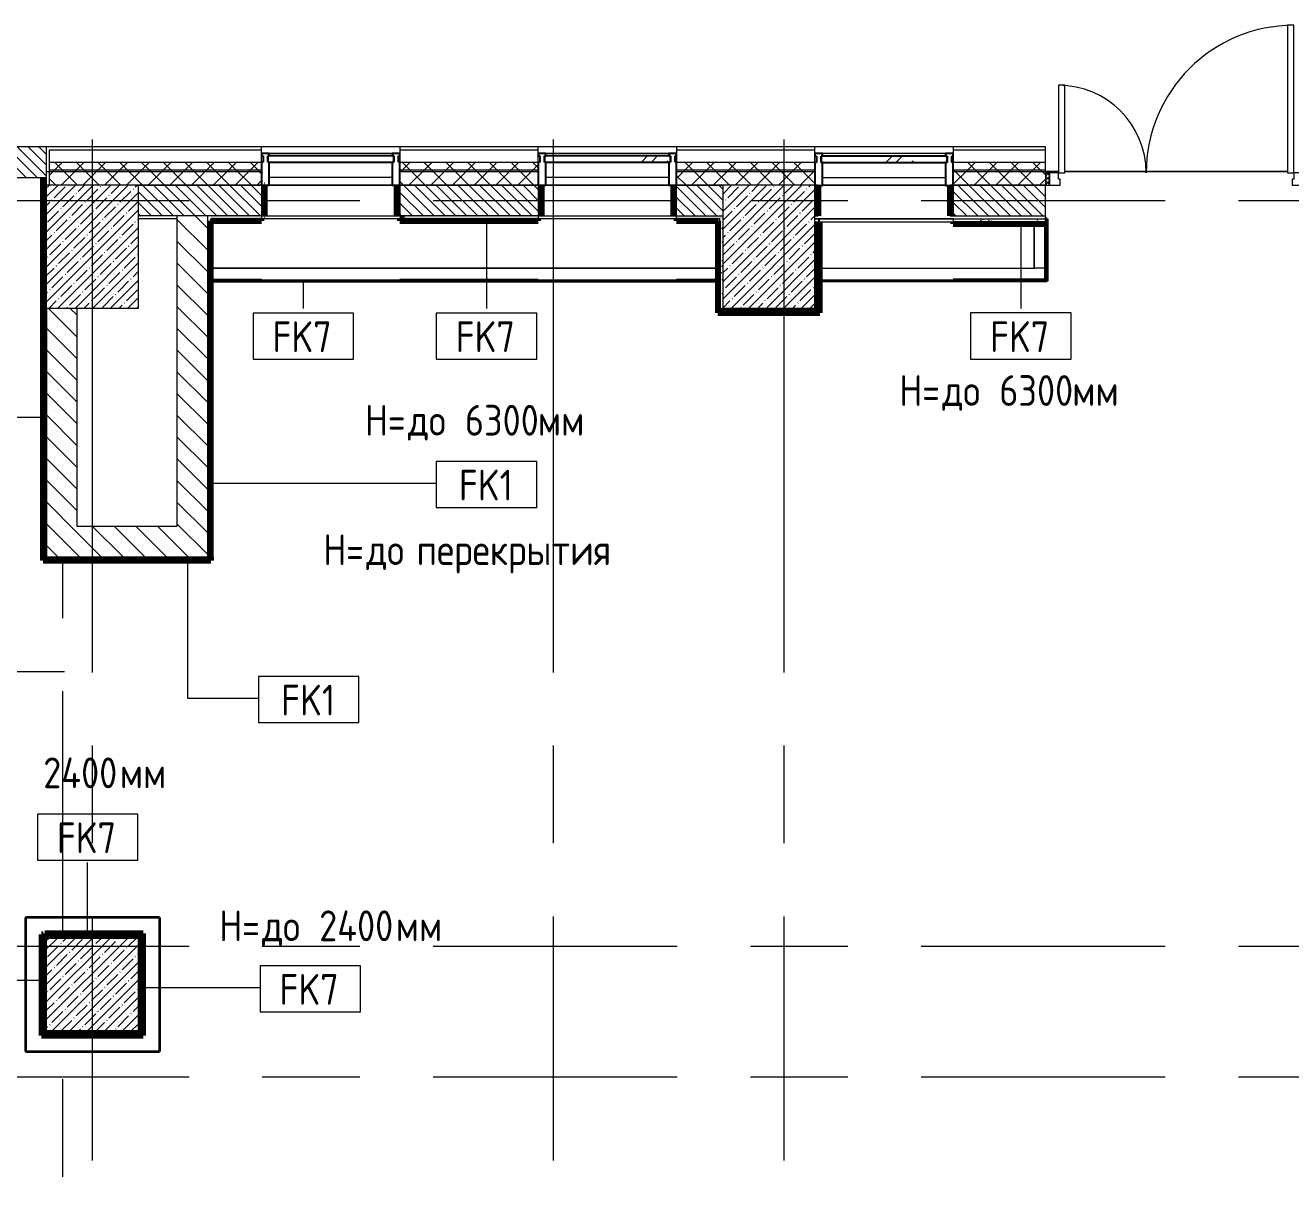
# Model space of a CAD drawing. Header units: millimetres. Extents: x -4060 to 187734, y -8553 to 29000.
# Drawn here: x 13573 to 21805, y 20500 to 28140 of the extents above; entities that cross this region are included whole.
import ezdxf

# ---------------------------------------------------------------- set-up
doc = ezdxf.new("R2010")
doc.units = ezdxf.units.MM
doc.linetypes.add('Осевая', pattern=[3175, 635, -476.25, 1587.5, -476.25])
doc.linetypes.add('Штриховые _2 штр__', pattern=[4286.25, 1587.5, -476.25, 635, -476.25, 635, -476.25])
for name, color, linetype, lineweight in [('A-DETL-1', 7, 'Continuous', 35), ('A-DETL-2', 7, 'Штриховые _2 штр__', 9), ('A-DOOR', 7, 'Continuous', 9), ('A-DOOR-1', 7, 'Continuous', 13), ('A-DOOR-FRAM', 7, 'Continuous', 13), ('A-DOOR-FRAM-1', 7, 'Continuous', 9), ('A-GLAZ-CURT', 7, 'Continuous', 9), ('A-GLAZ-CURT-1', 7, 'Continuous', 25), ('A-GLAZ-CWMG', 7, 'Continuous', 9), ('A-GLAZ-CWMG-1', 7, 'Continuous', 25), ('A-WALL', 7, 'Continuous', 9), ('A-WALL-IDEN', 7, 'Continuous', 9), ('I-WALL', 7, 'Continuous', 9), ('S-COLS', 7, 'Continuous', 9), ('Оси', 7, 'Continuous', 9), ('Оси-2', 7, 'Осевая', 9)]:
    doc.layers.add(name, color=color, linetype=linetype, lineweight=lineweight)
for name, color, linetype, lineweight, true_color in [('A-WALL-1', 7, 'Continuous', 9, 0xc0c0c0), ('A-WALL-3', 7, 'Continuous', 9, 0xff80c0), ('A-WALL-4', 7, 'Continuous', 9, 0xff8000), ('A-WALL-5', 7, 'Continuous', 9, 0xd7a38a), ('G-ANNO-TEXT-1', 7, 'Continuous', 9, 0x3c3c3c), ('I-WALL-1', 7, 'Continuous', 9, 0xff8000), ('I-WALL-10', 7, 'Continuous', 80, 0xff8000), ('I-WALL-11', 7, 'Continuous', 80, 0xd7a38a), ('I-WALL-12', 7, 'Continuous', 35, 0xff8000), ('I-WALL-17', 7, 'Continuous', 80, 0xffd2ff), ('I-WALL-4', 7, 'Continuous', 9, 0xc0c0c0), ('I-WALL-7', 7, 'Continuous', 80, 0xff80c0), ('S-WALL-ANLY', 7, 'Continuous', 13, 0x008040), ('S-WALL-ANLY-1', 7, 'Continuous', 5, 0x008040)]:
    doc.layers.add(name, color=color, linetype=linetype, lineweight=lineweight, true_color=true_color)
doc.styles.add('GOST Common', font='GOST_Common.ttf', dxfattribs={"width": 0.9, "height": 200})
pattern_1 = [(135, (0, 0), (-35.35534, -35.35534), [])]
pattern_2 = [(135, (0, 0), (-70.71068, -70.71068), [])]
pattern_3 = [(45, (0, 0), (-70.71068, 70.71068), []), (135, (0, 0), (-70.71068, -70.71068), [])]
pattern_4 = [(0, (0, 0), (121.92, 30.48), [10.058, -81.382, 10.058, -81.382, -487.68]), (0, (0, 0), (121.92, 30.48), [-182.88, 10.058, -172.822, 10.058, -81.382, -213.36]), (0, (0, 0), (121.92, 30.48), [-457.2, 10.058, -50.902, 10.058, -142.342]), (120, (45.72, 15.24), (-87.356454, 90.345817), [10.058, -81.382, 10.058, -81.382, -487.68]), (120, (45.72, 15.24), (-87.356454, 90.345817), [-182.88, 10.058, -172.822, 10.058, -81.382, -213.36]), (120, (45.72, 15.24), (-87.356454, 90.345817), [-457.2, 10.058, -50.902, 10.058, -142.342]), (240, (60.96, 76.2), (-34.563546, -120.825817), [10.058, -81.382, 10.058, -81.382, -487.68]), (240, (60.96, 76.2), (-34.563546, -120.825817), [-182.88, 10.058, -172.822, 10.058, -81.382, -213.36]), (240, (60.96, 76.2), (-34.563546, -120.825817), [-457.2, 10.058, -50.902, 10.058, -142.342])]

# ---------------------------------------------------------------- blocks, each defined once
blk = doc.blocks.new('BSC_Колонна _Прямоугольная - 600х800-24078684-План отделки стен 1 этажа в осях 1-12')
at = {"layer": 'S-COLS'}
h = blk.add_hatch(dxfattribs=at)
h.set_pattern_fill('FP_7', color=256, style=0, pattern_type=2)
h.set_pattern_definition([(45, (-14010, -26700), (-57.02463, 57.02463), []), (45, (-13952.975, -26700), (-57.02463, 57.02463), [100.806, -20.161, 3.353, -16.808])])
h.paths.add_polyline_path([(300, -400), (300, 400), (-300, 400), (-300, -400)])
for p, q in [((300, 400), (-300, 400)), ((-300, 400), (-300, -400)), ((300, -400), (300, 400)), ((-300, -400), (300, -400))]:
    blk.add_line(p, q, dxfattribs=at)
blk = doc.blocks.new('BSC_Колонна _Прямоугольная - 600х600-V5-План отделки стен 1 этажа в осях 1-12')
at = {"layer": 'S-COLS'}
h = blk.add_hatch(dxfattribs=at)
h.set_pattern_fill('FP_11', color=256, style=0, pattern_type=2)
h.set_pattern_definition([(45, (-14010, -21900), (-57.02463, 57.02463), []), (45, (-13952.975, -21900), (-57.02463, 57.02463), [100.806, -20.161, 3.353, -16.808])])
h.paths.add_polyline_path([(300, -300), (300, 300), (-300, 300), (-300, -300)])
for p, q in [((300, 300), (-300, 300)), ((-300, 300), (-300, -300)), ((300, -300), (300, 300)), ((-300, -300), (300, -300))]:
    blk.add_line(p, q, dxfattribs=at)
blk = doc.blocks.new('Системная панель - Стекло - 40мм-22856102-План отделки стен 1 этажа в осях 1-12')
at = {"layer": 'A-GLAZ-CURT'}
h = blk.add_hatch(dxfattribs=at)
h.set_pattern_fill('FP_15', color=256, style=0, pattern_type=2)
h.set_pattern_definition([(45, (-17460.26, -27190), (-282.8427, 282.8427), [200, -600]), (45, (-17660.26, -27290), (-282.8427, 282.8427), [600, -200]), (45, (-17260.26, -27390), (-282.8427, 282.8427), [200, -600])])
h.paths.add_polyline_path([(400, -40), (410, -40), (410, 0), (-410, 0), (-410, -40), (-69.8, -40)])
at = {"layer": 'A-GLAZ-CURT-1'}
for p, q in [((410, 0), (-410, 0)), ((-410, 0), (-410, -40)), ((410, -40), (410, 0)), ((-410, -40), (410, -40))]:
    blk.add_line(p, q, dxfattribs=at)
blk = doc.blocks.new('Прямоугольный импост - Импост структурный с накладкой - 160мм Темный-33186088-План отделки стен 1 этажа в осях 1-12')
at = {"layer": 'A-GLAZ-CWMG'}
for p, q in [((17760.3, 27307), (16960.3, 27307)), ((17760.3, 27150), (16960.3, 27150))]:
    blk.add_line(p, q, dxfattribs=at)
blk = doc.blocks.new('Прямоугольный импост - Импост структурный с накладкой - 190мм-22856094-План отделки стен 1 этажа в осях 1-12')
at = {"layer": 'A-GLAZ-CWMG-1'}
for p, q in [((-50, 40), (-50, 190)), ((-50, 190), (0, 190)), ((0, 190), (0, 40)), ((-40, 40), (-50, 40)), ((-50, -17), (-50, 0)), ((-50, 0), (-40, 0)), ((-40, 0), (-40, 40)), ((-10, 40), (-10, 0)), ((0, 40), (-10, 40)), ((-10, 0), (0, 0)), ((0, 0), (0, -17)), ((0, -17), (-50, -17))]:
    blk.add_line(p, q, dxfattribs=at)
blk = doc.blocks.new('Системная панель - Стекло - 40мм-V10-План отделки стен 1 этажа в осях 1-12')
at = {"layer": 'A-GLAZ-CURT'}
h = blk.add_hatch(dxfattribs=at)
h.set_pattern_fill('FP_16', color=256, style=0, pattern_type=2)
h.set_pattern_definition([(45, (-19260.26, -27188.3), (-282.8427, 282.8427), [200, -600]), (45, (-19460.26, -27288.3), (-282.8427, 282.8427), [600, -200]), (45, (-19060.26, -27388.3), (-282.8427, 282.8427), [200, -600])])
h.paths.add_polyline_path([(400, -40), (410, -40), (410, 0), (-410, 0), (-410, -40), (168.2, -40)])
at = {"layer": 'A-GLAZ-CURT-1'}
for p, q in [((410, 0), (-410, 0)), ((-410, 0), (-410, -40)), ((410, -40), (410, 0)), ((-410, -40), (410, -40))]:
    blk.add_line(p, q, dxfattribs=at)
blk = doc.blocks.new('Прямоугольный импост - Импост структурный с накладкой - 190мм-V11-План отделки стен 1 этажа в осях 1-12')
at = {"layer": 'A-GLAZ-CWMG-1'}
for p, q in [((-50, 40), (-50, 190)), ((-50, 190), (0, 190)), ((0, 190), (0, 40)), ((-40, 40), (-50, 40)), ((-50, -17), (-50, 0)), ((-50, 0), (-40, 0)), ((-40, 0), (-40, 40)), ((-10, 40), (-10, 0)), ((0, 40), (-10, 40)), ((-10, 0), (0, 0)), ((0, 0), (0, -17)), ((0, -17), (-50, -17))]:
    blk.add_line(p, q, dxfattribs=at)
blk = doc.blocks.new('Прямоугольный импост - Импост структурный с накладкой - 190мм-22856098-План отделки стен 1 этажа в осях 1-12')
at = {"layer": 'A-GLAZ-CWMG-1'}
for p, q in [((0, 190), (-50, 190)), ((-50, 190), (-50, 40)), ((0, 40), (0, 190)), ((-50, 40), (-40, 40)), ((-40, 0), (-50, 0)), ((-50, 0), (-50, -17)), ((-40, 40), (-40, 0)), ((-10, 0), (-10, 40)), ((-10, 40), (0, 40)), ((0, 0), (-10, 0)), ((0, -17), (0, 0)), ((-50, -17), (0, -17))]:
    blk.add_line(p, q, dxfattribs=at)
blk = doc.blocks.new('Прямоугольный импост - Импост структурный с накладкой - 190мм-V32-План отделки стен 1 этажа в осях 1-12')
at = {"layer": 'A-GLAZ-CWMG-1'}
for p, q in [((0, 190), (-50, 190)), ((-50, 190), (-50, 40)), ((0, 40), (0, 188.3)), ((-50, 40), (-40, 40)), ((-40, 0), (-50, 0)), ((-50, 0), (-50, -17)), ((-40, 40), (-40, 0)), ((-10, 0), (-10, 40)), ((-10, 40), (0, 40)), ((0, 0), (-10, 0)), ((0, -17), (0, 0)), ((-50, -17), (0, -17))]:
    blk.add_line(p, q, dxfattribs=at)
blk = doc.blocks.new('BSC_Колонна _Прямоугольная - 600х800-V62-План отделки стен 1 этажа в осях 1-12')
at = {"layer": 'S-COLS'}
h = blk.add_hatch(dxfattribs=at)
h.set_pattern_fill('FP_83', color=256, style=0, pattern_type=2)
h.set_pattern_definition([(45, (-18410.26, -26700), (-57.02463, 57.02463), []), (45, (-18353.23, -26700), (-57.02463, 57.02463), [100.806, -20.161, 3.353, -16.808])])
h.paths.add_polyline_path([(238.9, -400), (300, -400), (300, 400), (-300, 400), (-300, -400)])
for p, q in [((300, 400), (-300, 400)), ((-300, 400), (-300, -400)), ((300, -400), (300, 400)), ((-300, -400), (300, -400))]:
    blk.add_line(p, q, dxfattribs=at)
blk = doc.blocks.new('110_Дверь_СКБ_2Ст_Наружная - ДН-1_л_ Двухстворчатая 1450 х3300 _h_ в свету с верхним остеклением-23567691-План отделки стен 1 этажа в осях 1-12')
at = {"layer": 'A-DOOR'}
h = blk.add_hatch(dxfattribs=at)
h.set_pattern_fill('FP_96', color=256, style=0, pattern_type=2)
h.set_pattern_definition([(135, (1501.41, 189.685), (-14.14214, -14.14214), []), (225, (1501.41, 189.685), (14.14214, -14.14214), [])])
h.paths.add_polyline_path([(869.5, -125), (869.5, -45), (844.5, -45), (844.5, -125)])
at = {"layer": 'A-DOOR-FRAM-1'}
h = blk.add_hatch(dxfattribs=at)
h.set_pattern_fill('FP_97', color=256, style=0, pattern_type=2)
h.set_pattern_definition([(45, (-621.384, 189.685), (-14.1421, 14.1421), []), (135, (-621.384, 189.685), (-14.1421, -14.1421), [])])
h.paths.add_polyline_path([(-805.5, -125), (-805.5, -45), (-830.5, -45), (-830.5, -125)])
at = {"layer": 'A-DOOR'}
for centre, radius, start, end in [((784.5, -45), 960, 90, 180), ((-745.5, -45), 570, 0, 90)]:
    blk.add_arc(centre, radius, start, end, dxfattribs=at)
at = {"layer": 'A-DOOR-1'}
for p, q in [((784.5, 915), (744.5, 915)), ((744.5, 915), (744.5, -45)), ((784.5, -45), (784.5, 915)), ((-745.5, 525), (-745.5, -45)), ((-705.5, 525), (-745.5, 525)), ((-705.5, -45), (-705.5, 525)), ((-745.5, -45), (-705.5, -45)), ((744.5, -45), (784.5, -45))]:
    blk.add_line(p, q, dxfattribs=at)
at = {"layer": 'A-DOOR-FRAM'}
for p, q in [((-805.5, -45), (-830.5, -45)), ((-830.5, -45), (-830.5, -125)), ((-745.5, -45), (-805.5, -45)), ((-805.5, -45), (-805.5, -125)), ((-805.5, -125), (-805.5, -45)), ((-745.5, -85), (-745.5, -45)), ((784.5, -45), (784.5, -85)), ((844.5, -45), (784.5, -45)), ((844.5, -125), (844.5, -45)), ((869.5, -45), (844.5, -45)), ((844.5, -45), (844.5, -125)), ((869.5, -125), (869.5, -45)), ((-830.5, -125), (-805.5, -125)), ((-805.5, -125), (-735.5, -125)), ((-735.5, -85), (-745.5, -85)), ((-735.5, -125), (-735.5, -85)), ((784.5, -85), (774.5, -85)), ((774.5, -85), (774.5, -125)), ((774.5, -125), (844.5, -125)), ((844.5, -125), (869.5, -125))]:
    blk.add_line(p, q, dxfattribs=at)
blk = doc.blocks.new('Системная панель - Стекло - 40мм-V73-План отделки стен 1 этажа в осях 1-12')
at = {"layer": 'A-GLAZ-CURT'}
h = blk.add_hatch(dxfattribs=at)
h.set_pattern_fill('FP_98', color=256, style=0, pattern_type=2)
h.set_pattern_definition([(45, (-15660.26, -27190), (-282.8427, 282.8427), [200, -600]), (45, (-15860.26, -27290), (-282.8427, 282.8427), [600, -200]), (45, (-15460.26, -27390), (-282.8427, 282.8427), [200, -600])])
h.paths.add_polyline_path([(400, -40), (410, -40), (410, 0), (-410, 0), (-410, -40), (371.6, -40)])
at = {"layer": 'A-GLAZ-CURT-1'}
for p, q in [((410, 0), (-410, 0)), ((-410, 0), (-410, -40)), ((410, -40), (410, 0)), ((-410, -40), (410, -40))]:
    blk.add_line(p, q, dxfattribs=at)
blk = doc.blocks.new('Зашивка приборов отопления12 - Зашивка приборов отопления-33278990-План отделки стен 1 этажа в осях 1-12')
at = {"layer": 'A-WALL-1'}
for p, q in [((35540, 23400), (34640, 23400)), ((37340, 23400), (36440, 23400)), ((34309.7, 23079), (37609, 23079)), ((37609, 23079), (34309.7, 23079)), ((34309.7, 23004), (37609, 23004))]:
    blk.add_line(p, q, dxfattribs=at)
blk = doc.blocks.new('Зашивка приборов отопления13 - Зашивка приборов отопления-33279120-План отделки стен 1 этажа в осях 1-12')
at = {"layer": 'A-WALL-1'}
for p, q in [((19610.3, 26880), (18710.3, 26880)), ((20135.9, 26560), (20135.9, 26849)), ((20136.3, 26849), (20136.3, 26560)), ((18741.3, 26560), (20135.9, 26560)), ((20210, 26560), (20135.9, 26560)), ((18741.3, 26485), (19610.3, 26485))]:
    blk.add_line(p, q, dxfattribs=at)
blk = doc.blocks.new('М_стена_0001 - Типоразмер_без рамки-25382661-План отделки стен 1 этажа в осях 1-12')
at = {"layer": 'A-WALL-IDEN'}
for p, q in [((3.258, 1.523), (-3.273, 1.523)), ((-3.273, 1.523), (-3.273, -1.477)), ((3.258, -1.477), (3.258, 1.523)), ((-3.273, -1.477), (3.258, -1.477))]:
    blk.add_line(p, q, dxfattribs=at)
blk = doc.blocks.new('М_стена_0001 - Типоразмер-25382663-План отделки стен 1 этажа в осях 1-12')
at = {"layer": 'A-WALL-IDEN'}
for p, q in [((3.258, 1.523), (-3.273, 1.523)), ((-3.273, 1.523), (-3.273, -1.477)), ((3.258, -1.477), (3.258, 1.523)), ((-3.273, -1.477), (3.258, -1.477))]:
    blk.add_line(p, q, dxfattribs=at)

msp = doc.modelspace()

# ---------------------------------------------------------------- hatches: boundary and pattern name
at = {"layer": 'A-WALL'}
h = msp.add_hatch(dxfattribs=at)
h.set_pattern_fill('FP_33', color=256, style=0, pattern_type=2)
h.set_pattern_definition(pattern_1)
h.paths.add_polyline_path([(13690, 27150), (13710, 27150), (13710, 27350), (13460.3, 27350), (13460.3, 27150), (13689, 27150)])
h.paths.add_polyline_path([(4110, 27150), (4110, 27350), (4060, 27350), (4060, 27150)])
h = msp.add_hatch(dxfattribs=at)
h.set_pattern_fill('FP_8', color=256, style=0, pattern_type=2)
h.set_pattern_definition(pattern_3)
h.paths.add_polyline_path([(25865.6, 27200), (30810, 27200), (30810, 27250), (21910, 27250), (21910, 27200), (22725.2, 27200)])
h.paths.add_polyline_path([(33610, 27200), (33760, 27200), (33760, 27250), (31910, 27250), (31910, 27200), (33594.5, 27200)])
h.paths.add_polyline_path([(19610.3, 27200), (20210, 27200), (20210, 27250), (19610.3, 27250)])
h.paths.add_polyline_path([(18710.3, 27200), (18710.3, 27250), (17810.3, 27250), (17810.3, 27200), (18649.2, 27200)])
h.paths.add_polyline_path([(13730, 27200), (15110.3, 27200), (15110.3, 27250), (13730, 27250)])
h.paths.add_polyline_path([(16598.9, 27200), (16910.3, 27200), (16910.3, 27250), (16010.3, 27250), (16010.3, 27200), (16035.3, 27200)])
h = msp.add_hatch(dxfattribs=at)
h.set_pattern_fill('FP_8', color=256, style=0, pattern_type=2)
h.set_pattern_definition(pattern_3)
h.paths.add_polyline_path([(33610.5, 27100), (33710, 27100), (33710, 27200), (31910, 27200), (31910, 27110), (31942, 27110), (31942, 27102), (31910, 27102), (31910, 27100), (33610, 27100)])
h.paths.add_polyline_path([(30778, 27100), (30810, 27100), (30810, 27102), (30778, 27102), (30778, 27110), (30810, 27110), (30810, 27200), (21910, 27200), (21910, 27100), (30610, 27100)])
h.paths.add_polyline_path([(16035.3, 27100), (16910.3, 27100), (16910.3, 27200), (16010.3, 27200), (16010.3, 27100)])
h.paths.add_polyline_path([(19610.3, 27100), (20210, 27100), (20210, 27200), (19610.3, 27200), (19610.3, 27116.6)])
h.paths.add_polyline_path([(14310, 27100), (15110.3, 27100), (15110.3, 27200), (13730, 27200), (13730, 27100)])
h.paths.add_polyline_path([(18649.2, 27100), (18710.3, 27100), (18710.3, 27200), (17810.3, 27200), (17810.3, 27100), (18110.3, 27100)])
h = msp.add_hatch(dxfattribs=at)
h.set_pattern_fill('FP_33', color=256, style=0, pattern_type=2)
h.set_pattern_definition(pattern_1)
h.paths.add_polyline_path([(16611.2, 26900), (16910.3, 26900), (16910.3, 27100), (16010.3, 27100), (16010.3, 26900), (16035.3, 26900)])
h.paths.add_polyline_path([(14537.3, 26900), (15110.3, 26900), (15110.3, 27100), (14310, 27100), (14310, 26900)])
h.paths.add_polyline_path([(20210, 26900), (20210, 27100), (19610.3, 27100), (19610.3, 26900), (20007.8, 26900)])
h.paths.add_polyline_path([(18110.3, 26900), (18110.3, 27100), (17810.3, 27100), (17810.3, 26900), (17969.8, 26900)])
at = {"layer": 'I-WALL'}
h = msp.add_hatch(dxfattribs=at)
h.set_pattern_fill('FP_106', color=256, style=0, pattern_type=2)
h.set_pattern_definition(pattern_4)
h.paths.add_polyline_path([(13690, 24660), (13710, 24660), (13710, 27100), (13690, 27100), (13690, 24880)])
h = msp.add_hatch(dxfattribs=at)
h.set_pattern_fill('FP_106', color=256, style=0, pattern_type=2)
h.set_pattern_definition(pattern_4)
h.paths.add_polyline_path([(15110.3, 26900), (15130.3, 26900), (15130.3, 27100), (15110.3, 27100), (15110.3, 27022.2)])
h = msp.add_hatch(dxfattribs=at)
h.set_pattern_fill('FP_106', color=256, style=0, pattern_type=2)
h.set_pattern_definition(pattern_4)
h.paths.add_polyline_path([(15990.3, 26900), (16010.3, 26900), (16010.3, 27100), (15990.3, 27100), (15990.3, 26929.7)])
h = msp.add_hatch(dxfattribs=at)
h.set_pattern_fill('FP_106', color=256, style=0, pattern_type=2)
h.set_pattern_definition(pattern_4)
h.paths.add_polyline_path([(16910.3, 26900), (16930.3, 26900.5), (16930.3, 27100), (16910.3, 27100), (16910.3, 26966.8)])
h = msp.add_hatch(dxfattribs=at)
h.set_pattern_fill('FP_106', color=256, style=0, pattern_type=2)
h.set_pattern_definition(pattern_4)
h.paths.add_polyline_path([(17810.3, 26900), (17810.3, 27100), (17790.3, 27100), (17790.3, 26900)])
h = msp.add_hatch(dxfattribs=at)
h.set_pattern_fill('FP_106', color=256, style=0, pattern_type=2)
h.set_pattern_definition(pattern_4)
h.paths.add_polyline_path([(18730.3, 26900), (18730.3, 27098.3), (18710.3, 27098.3), (18710.3, 26900)])
h = msp.add_hatch(dxfattribs=at)
h.set_pattern_fill('FP_106', color=256, style=0, pattern_type=2)
h.set_pattern_definition(pattern_4)
h.paths.add_polyline_path([(19610.3, 26900), (19610.3, 27098.3), (19590.3, 27098.3), (19590.3, 26900)])
h = msp.add_hatch(dxfattribs=at)
h.set_pattern_fill('FP_20', color=256, style=0, pattern_type=2)
h.set_pattern_definition(pattern_2)
h.paths.add_polyline_path([(14760, 24680), (14760, 26900), (14560, 26900), (14560, 24680)])
h = msp.add_hatch(dxfattribs=at)
h.set_pattern_fill('FP_106', color=256, style=0, pattern_type=2)
h.set_pattern_definition(pattern_4)
h.paths.add_polyline_path([(14760, 24680), (14780, 24680), (14780, 26900), (14760, 26900), (14760, 24880)])
h = msp.add_hatch(dxfattribs=at)
h.set_pattern_fill('FP_106', color=256, style=0, pattern_type=2)
h.set_pattern_definition(pattern_4)
h.paths.add_polyline_path([(16910.3, 26880), (16910.3, 26900), (16035.3, 26900), (16035.3, 26880), (16611.2, 26880)])
h.paths.add_polyline_path([(18090.3, 26880), (18110.3, 26880), (18110.3, 26900), (17810.3, 26900), (17810.3, 26880), (18079.3, 26880)])
h.paths.add_polyline_path([(15110.3, 26880), (15110.3, 26900), (14780, 26900), (14780, 26880), (14807, 26880)])
h = msp.add_hatch(dxfattribs=at)
h.set_pattern_fill('FP_106', color=256, style=0, pattern_type=2)
h.set_pattern_definition(pattern_4)
h.paths.add_polyline_path([(18090.3, 26280), (18110.3, 26280), (18110.3, 26880), (18090.3, 26880), (18090.3, 26300)])
h = msp.add_hatch(dxfattribs=at)
h.set_pattern_fill('FP_106', color=256, style=0, pattern_type=2)
h.set_pattern_definition(pattern_4)
h.paths.add_polyline_path([(18710.3, 26300), (18730.3, 26300), (18730.3, 26860), (18710.3, 26860), (18710.3, 26485)])
h = msp.add_hatch(dxfattribs=at)
h.set_pattern_fill('FP_106', color=256, style=0, pattern_type=2)
h.set_pattern_definition(pattern_4)
h.paths.add_polyline_path([(20007.8, 26860), (20210, 26860), (20210, 26880), (19610.3, 26880), (19610.3, 26860)])
h = msp.add_hatch(dxfattribs=at)
h.set_pattern_fill('FP_20', color=256, style=0, pattern_type=2)
h.set_pattern_definition(pattern_2)
h.paths.add_polyline_path([(13910.3, 24680), (13910.3, 26300), (13710.3, 26300), (13710.3, 24680)])
h = msp.add_hatch(dxfattribs=at)
h.set_pattern_fill('FP_106', color=256, style=0, pattern_type=2)
h.set_pattern_definition(pattern_4)
h.paths.add_polyline_path([(18710.3, 26280), (18730.3, 26280), (18730.3, 26300), (18110.3, 26300), (18110.3, 26280), (18649.2, 26280)])
h = msp.add_hatch(dxfattribs=at)
h.set_pattern_fill('FP_20', color=256, style=0, pattern_type=2)
h.set_pattern_definition(pattern_2)
h.paths.add_polyline_path([(13910.3, 24680), (14560, 24680), (14560, 24880), (13910.3, 24880)])
h = msp.add_hatch(dxfattribs=at)
h.set_pattern_fill('FP_106', color=256, style=0, pattern_type=2)
h.set_pattern_definition(pattern_4)
h.paths.add_polyline_path([(14310, 24660), (14780, 24660), (14780, 24680), (13710, 24680), (13710.3, 24660), (13941.2, 24660)])
h = msp.add_hatch(dxfattribs=at)
h.set_pattern_fill('FP_106', color=256, style=0, pattern_type=2)
h.set_pattern_definition(pattern_4)
h.paths.add_polyline_path([(13690, 22200), (14310, 22200), (14310, 22220), (13690, 22220)])
h = msp.add_hatch(dxfattribs=at)
h.set_pattern_fill('FP_106', color=256, style=0, pattern_type=2)
h.set_pattern_definition(pattern_4)
h.paths.add_polyline_path([(13690, 21580), (13710, 21580), (13710, 22200), (13690, 22200)])
h = msp.add_hatch(dxfattribs=at)
h.set_pattern_fill('FP_106', color=256, style=0, pattern_type=2)
h.set_pattern_definition(pattern_4)
h.paths.add_polyline_path([(14310, 21600), (14330, 21600), (14330, 22220), (14310, 22220), (14310, 22200)])
h = msp.add_hatch(dxfattribs=at)
h.set_pattern_fill('FP_106', color=256, style=0, pattern_type=2)
h.set_pattern_definition(pattern_4)
h.paths.add_polyline_path([(13710, 21580), (14330, 21580), (14330, 21600), (13710, 21600)])
at = {"layer": 'I-WALL-1'}
h = msp.add_hatch(color=256, dxfattribs=at)
h.paths.add_polyline_path([(17969.8, 26869), (18079.3, 26869), (18079.3, 26880), (17810.3, 26880), (17810.3, 26869)])
h.paths.add_polyline_path([(16010.3, 26869), (16910.3, 26869), (16910.3, 26880), (16010.3, 26880)])
h.paths.add_polyline_path([(14807, 26869), (15110.3, 26869), (15110.3, 26880), (14780, 26880), (14781, 26869)])
for points in [[(18090.3, 26280), (18090.3, 26880), (18079.3, 26880), (18079.3, 26280)], [(18741.3, 26269), (18741.3, 26860), (18730.3, 26860), (18730.3, 26269)], [(20136.3, 26849), (20210, 26849), (20210, 26860), (19610.3, 26860), (19610.3, 26849), (20135.9, 26849)], [(20210.4, 26487.2), (20221, 26487.2), (20221, 26880), (20210, 26880), (20210, 26487.2)], [(15110.3, 26474), (15110.3, 26484), (14781, 26484), (14781, 26474)], [(15110.3, 26474), (16010.3, 26474), (16010.3, 26484), (15110.3, 26484)], [(16910.3, 26474), (16910.3, 26484), (16010.3, 26484), (16010.3, 26474)], [(17290.5, 26474), (17810.3, 26474), (17810.3, 26484), (16910.3, 26484), (16910.3, 26474)], [(17810.3, 26474), (18079.3, 26474), (18079.3, 26484), (17810.3, 26484)], [(18741.3, 26476.2), (19610.3, 26476.2), (19610.3, 26485), (18741.3, 26485)], [(19610.3, 26476.2), (20221, 26476.2), (20221, 26487.2), (19610.3, 26487.2), (19610.3, 26485)], [(18710.3, 26269), (18730.3, 26269), (18730.3, 26280), (18079.3, 26280), (18079.3, 26269), (18649.2, 26269)], [(14284.8, 22221), (14341, 22221), (14341, 22232), (13700, 22232), (13700, 22221), (13910.3, 22221)], [(13679, 21569), (13690, 21569), (13690, 22224.5), (13679, 22224.5), (13679, 21580)], [(14341, 21580), (14341, 22221), (14330, 22220), (14330, 21580)], [(14310, 21569), (14341, 21569), (14341, 21580), (13690, 21579.3), (13690.2, 21569), (13710, 21569)]]:
    msp.add_hatch(color=256, dxfattribs=at).paths.add_polyline_path(points)

# ---------------------------------------------------------------- linework, layer by layer
at = {"layer": 'A-DETL-1'}
for p, q in [((14446, 22336), (13574, 22336)), ((13574, 22336), (13574, 21464)), ((14446, 22336), (14446, 21464)), ((13574, 21464), (14446, 21464))]:
    msp.add_line(p, q, dxfattribs=at)
at = {"layer": 'A-DETL-2'}
for p, q in [((13816.6, 22220), (13816.6, 24680)), ((13816.6, 18586), (13816.6, 21464))]:
    msp.add_line(p, q, dxfattribs=at)
at = {"layer": 'A-WALL'}
for p, q in [((13730, 27100), (13730, 27330)), ((13730, 27330), (15110.3, 27330)), ((16010.3, 27330), (16910.3, 27330)), ((17810.3, 27330), (18710.3, 27330)), ((19610.3, 27330), (20210, 27330)), ((13730, 27250), (15110.3, 27250)), ((16010.3, 27250), (16910.3, 27250)), ((17810.3, 27250), (18710.3, 27250)), ((19610.3, 27250), (20210, 27250)), ((13730, 27200), (15110.3, 27200)), ((16010.3, 27200), (16910.3, 27200)), ((17810.3, 27200), (18710.3, 27200)), ((19610.3, 27200), (20210, 27200)), ((14310, 27100), (15110.3, 27100)), ((15110.3, 27100), (14310, 27100)), ((16010.3, 27100), (16910.3, 27100)), ((16910.3, 27100), (16010.3, 27100)), ((17810.3, 27100), (18110.3, 27100)), ((18110.3, 27100), (17810.3, 27100)), ((19610.3, 27100), (20210, 27100)), ((20210, 27100), (19610.3, 27100)), ((15110.3, 26900), (14310, 26900)), ((14780, 24680), (14780, 26880)), ((14780, 26880), (15110.3, 26880)), ((16910.3, 26900), (16010.3, 26900)), ((16035.3, 26880), (16910.3, 26880)), ((17810.3, 26900), (18110.3, 26900)), ((18079.3, 26880), (18090.3, 26880)), ((19610.3, 26860), (20210, 26860))]:
    msp.add_line(p, q, dxfattribs=at)
at = {"layer": 'A-WALL-1'}
for p, q in [((20210, 27350), (13460.3, 27350)), ((13710, 27350), (13710, 27100)), ((15110.3, 27100), (15110.3, 27350)), ((16010.3, 27350), (16010.3, 27100)), ((16910.3, 27100), (16910.3, 27350)), ((17810.3, 27350), (17810.3, 27100)), ((18710.3, 27100), (18710.3, 27350)), ((19610.3, 27350), (19610.3, 27100)), ((20210, 27180), (20210, 27350)), ((13460.3, 27150), (13710, 27150)), ((15960.3, 27100), (15160.3, 27100)), ((16010.3, 27100), (16010.3, 26900)), ((17760.3, 27100), (16960.3, 27100)), ((19560.4, 27100), (18760.1, 27100)), ((19610.3, 27100), (19610.3, 26900)), ((20210, 26900), (20210, 27100)), ((19610.3, 26900), (20210, 26900))]:
    msp.add_line(p, q, dxfattribs=at)
at = {"layer": 'A-WALL-3'}
msp.add_line((14781, 26869), (14780, 26869), dxfattribs=at)
at = {"layer": 'A-WALL-4'}
for p, q in [((18079.3, 26880), (17810.3, 26880)), ((18090.3, 26880), (18079.3, 26880)), ((18090.3, 26280), (18090.3, 26880))]:
    msp.add_line(p, q, dxfattribs=at)
at = {"layer": 'A-WALL-5'}
msp.add_line((13689, 24660), (13690, 24660), dxfattribs=at)
at = {"layer": 'A-WALL-IDEN'}
for p, q in [((16573.3, 26874.5), (16573.3, 26298.4)), ((20049.6, 26854.5), (20049.6, 26298.7)), ((15381.3, 26479.5), (15381.3, 26298.4)), ((13689.5, 25589.2), (13277, 25589.2)), ((14780.5, 25161.1), (16246.7, 25161.1)), ((14628.3, 24659.5), (14628.3, 23762.5)), ((13828.6, 23934.5), (12950.4, 23934.5)), ((14628.3, 23762.5), (15090.3, 23762.5)), ((13978.7, 22226.5), (13978.7, 22694.7)), ((13684.5, 21926.6), (12818.7, 21926.6)), ((14335.5, 21880.5), (15100.3, 21880.5))]:
    msp.add_line(p, q, dxfattribs=at)
at = {"layer": 'I-WALL-10'}
for p, q in [((14781, 26869), (15110.3, 26869)), ((15110.3, 26869), (15110.3, 26880)), ((16035.3, 26880), (16010.3, 26880)), ((16010.3, 26880), (16010.3, 26869)), ((16010.3, 26869), (16910.3, 26869)), ((16910.3, 26869), (16910.3, 26880)), ((17810.3, 26880), (17810.3, 26869)), ((17810.3, 26869), (18079.3, 26869)), ((18079.3, 26869), (18079.3, 26269)), ((18730.3, 26860), (18730.3, 26280)), ((18741.3, 26860), (18730.3, 26860)), ((18741.3, 26269), (18741.3, 26860)), ((19610.3, 26860), (19610.3, 26849)), ((19610.3, 26849), (20210, 26849)), ((20210, 26849), (20210, 26860)), ((18079.3, 26269), (18741.3, 26269)), ((18730.3, 26280), (18090.3, 26280)), ((14341, 22232), (13700, 22232)), ((13700, 22232), (13700, 22221)), ((14341, 21569), (14341, 22232)), ((13679, 22224.5), (13679, 21569)), ((13690, 22224.5), (13679, 22224.5)), ((13690, 21580), (13690, 22224.5)), ((13700, 22221), (14330, 22221)), ((14330, 22221), (14330, 21580)), ((13679, 21569), (14341, 21569)), ((14330, 21580), (13690, 21580))]:
    msp.add_line(p, q, dxfattribs=at)
at = {"layer": 'I-WALL-11'}
for p, q in [((13689, 27150), (13689, 24659)), ((13690, 24660), (13690, 27150))]:
    msp.add_line(p, q, dxfattribs=at)
at = {"layer": 'I-WALL-12'}
for p, q in [((20221, 26880), (20210, 26880)), ((20210, 26487.2), (20210, 26849)), ((20221, 26880), (20221, 26476.2)), ((14781, 26485), (15110.3, 26485)), ((18079.3, 26474), (14781, 26474)), ((15110.3, 26485), (15110.3, 26474)), ((16010.3, 26485), (16910.3, 26485)), ((16010.3, 26474), (16010.3, 26485)), ((16910.3, 26485), (16910.3, 26474)), ((17810.3, 26485), (18079.3, 26485)), ((17810.3, 26485), (17810.3, 26474)), ((20221, 26476.2), (18741.3, 26476.2)), ((19610.3, 26487.2), (20210, 26487.2)), ((19610.3, 26487.2), (19610.3, 26476.2))]:
    msp.add_line(p, q, dxfattribs=at)
at = {"layer": 'I-WALL-17'}
for p, q in [((15130.3, 27100), (15130.3, 26900)), ((15131.3, 27100), (15130.3, 27100)), ((15131.3, 26900), (15131.3, 27100)), ((15989.3, 27100), (15989.3, 26900)), ((15990.3, 27100), (15989.3, 27100)), ((15990.3, 26900), (15990.3, 27100)), ((16930.3, 27100), (16930.3, 26900)), ((16931.3, 27100), (16930.3, 27100)), ((16931.3, 26900), (16931.3, 27100)), ((17789.3, 27100), (17789.3, 26900)), ((17790.3, 27100), (17789.3, 27100)), ((17790.3, 26900), (17790.3, 27100)), ((18730.3, 27100), (18730.3, 26900)), ((18731.3, 27100), (18730.3, 27100)), ((18731.3, 26900), (18731.3, 27100)), ((19589.3, 27100), (19589.3, 26900)), ((19590.3, 27100), (19589.3, 27100)), ((19590.3, 26900), (19590.3, 27100)), ((15130.3, 26900), (15131.3, 26900)), ((15989.3, 26900), (15990.3, 26900)), ((16930.3, 26900), (16931.3, 26900)), ((17789.3, 26900), (17790.3, 26900)), ((18730.3, 26900), (18731.3, 26900)), ((19589.3, 26900), (19590.3, 26900))]:
    msp.add_line(p, q, dxfattribs=at)
at = {"layer": 'I-WALL-4'}
for p, q in [((13710, 27100), (13690, 27100)), ((15110.3, 27100), (15110.3, 26880)), ((15130.3, 27100), (15110.3, 27100)), ((15160.3, 27100), (15960.3, 27100)), ((16010.3, 27100), (15990.3, 27100)), ((16910.3, 27100), (16910.3, 26880)), ((16930.3, 27100), (16910.3, 27100)), ((16960.3, 27100), (17760.3, 27100)), ((17810.3, 27100), (17790.3, 27100)), ((17810.3, 26880), (17810.3, 27100)), ((18730.3, 27100), (18710.3, 27100)), ((18760.1, 27100), (19560.4, 27100)), ((19610.3, 27100), (19590.3, 27100)), ((14560, 26880), (14310, 26880)), ((14560, 26900), (14560, 24880)), ((14760, 24680), (14760, 26900)), ((15110.3, 26900), (16010.3, 26900)), ((16010.3, 26880), (15110.3, 26880)), ((16010.3, 26880), (15110.3, 26880)), ((16035.3, 26900), (16035.3, 26880)), ((16910.3, 26900), (17810.3, 26900)), ((17810.3, 26880), (16910.3, 26880)), ((17810.3, 26880), (16910.3, 26880)), ((18710.3, 26900), (18730.3, 26900)), ((18710.3, 26880), (20210, 26880)), ((18730.3, 26860), (18710.3, 26860)), ((19610.3, 26860), (18741.3, 26860)), ((19590.3, 26900), (19610.3, 26900)), ((19610.3, 26880), (19610.3, 26860)), ((20210, 26860), (20210, 26900)), ((13710, 24680), (13710, 26300)), ((13710.3, 26300), (13710.3, 24680)), ((13910.3, 24880), (13910.3, 26300)), ((14560, 24880), (13910.3, 24880)), ((14760, 24680), (13710, 24680)), ((14330, 22220), (13690, 22220)), ((14330, 22200), (14310, 22200))]:
    msp.add_line(p, q, dxfattribs=at)
at = {"layer": 'I-WALL-7'}
for p, q in [((14781, 24659), (14781, 26869)), ((13689, 24659), (14781, 24659)), ((14780, 24660), (13690, 24660)), ((14780, 24680), (14780, 24660))]:
    msp.add_line(p, q, dxfattribs=at)
at = {"layer": 'S-WALL-ANLY'}
for p, q in [((20210, 27190), (20295, 27190)), ((20295, 27190), (20210, 27190)), ((20335, 27190), (21785, 27190)), ((21785, 27190), (20335, 27190))]:
    msp.add_line(p, q, dxfattribs=at)
at = {"layer": 'S-WALL-ANLY-1'}
for p, q in [((13710, 27190), (15110.3, 27190)), ((16010.3, 27190), (16910.3, 27190)), ((17810.3, 27190), (18710.3, 27190)), ((19610.3, 27190), (20210, 27190))]:
    msp.add_line(p, q, dxfattribs=at)
at = {"layer": 'Оси'}
for p, q in [((14010, 24898.1), (14010, 27398.1)), ((17010, 24898.1), (17010, 27398.1)), ((18510, 24898.1), (18510, 27398.1))]:
    msp.add_line(p, q, dxfattribs=at)
at = {"layer": 'Оси-2'}
for p, q in [((-760.2, 27000), (31360, 27000)), ((14010, 593.7), (14010, 24898.1)), ((17010, 593.7), (17010, 24898.1)), ((18510, 593.7), (18510, 24898.1)), ((-760.2, 22150), (35990, 22150)), ((-760.2, 21300), (35990, 21300))]:
    msp.add_line(p, q, dxfattribs=at)

# ---------------------------------------------------------------- block references
at = {"layer": 'A-DOOR'}
msp.add_blockref('110_Дверь_СКБ_2Ст_Наружная - ДН-1_л_ Двухстворчатая 1450 х3300 _h_ в свету с верхним остеклением-23567691-План отделки стен 1 этажа в осях 1-12', (21040.5, 27225), dxfattribs=at)
at = {"layer": 'A-GLAZ-CURT'}
for name, p in [('Системная панель - Стекло - 40мм-V73-План отделки стен 1 этажа в осях 1-12', (15560.3, 27290)), ('Системная панель - Стекло - 40мм-22856102-План отделки стен 1 этажа в осях 1-12', (17360.3, 27290)), ('Системная панель - Стекло - 40мм-V10-План отделки стен 1 этажа в осях 1-12', (19160.3, 27288.3))]:
    msp.add_blockref(name, p, dxfattribs=at)
at = {"layer": 'A-GLAZ-CWMG', "rotation": 180}
for name, p in [('Прямоугольный импост - Импост структурный с накладкой - 190мм-22856098-План отделки стен 1 этажа в осях 1-12', (15110.3, 27290)), ('Прямоугольный импост - Импост структурный с накладкой - 190мм-22856098-План отделки стен 1 этажа в осях 1-12', (16910.3, 27290)), ('Прямоугольный импост - Импост структурный с накладкой - 190мм-V32-План отделки стен 1 этажа в осях 1-12', (18710.3, 27288.3))]:
    msp.add_blockref(name, p, dxfattribs=at)
at = {"layer": 'A-GLAZ-CWMG'}
for p in [(-1800, 0), (0, 0), (1800, -1.7)]:
    msp.add_blockref('Прямоугольный импост - Импост структурный с накладкой - 160мм Темный-33186088-План отделки стен 1 этажа в осях 1-12', p, dxfattribs=at)
at = {"layer": 'A-GLAZ-CWMG', "extrusion": (0, 0, -1), "rotation": 180}
for name, p in [('Прямоугольный импост - Импост структурный с накладкой - 190мм-22856094-План отделки стен 1 этажа в осях 1-12', (-16010.3, 27290)), ('Прямоугольный импост - Импост структурный с накладкой - 190мм-22856094-План отделки стен 1 этажа в осях 1-12', (-17810.3, 27290)), ('Прямоугольный импост - Импост структурный с накладкой - 190мм-V11-План отделки стен 1 этажа в осях 1-12', (-19610.3, 27288.3))]:
    msp.add_blockref(name, p, dxfattribs=at)
at = {"layer": 'A-WALL-1'}
for name, p in [('Зашивка приборов отопления12 - Зашивка приборов отопления-33278990-План отделки стен 1 этажа в осях 1-12', (-19529.7, 3480)), ('Зашивка приборов отопления13 - Зашивка приборов отопления-33279120-План отделки стен 1 этажа в осях 1-12', (0, 0))]:
    msp.add_blockref(name, p, dxfattribs=at)
at = {"layer": 'A-WALL-IDEN', "xscale": 99.99999999999993, "yscale": 99.99999999999993, "zscale": 99.99999999999993}
for name, p in [('М_стена_0001 - Типоразмер-25382663-План отделки стен 1 этажа в осях 1-12', (15382.1, 26116)), ('М_стена_0001 - Типоразмер_без рамки-25382661-План отделки стен 1 этажа в осях 1-12', (16574.1, 26116)), ('М_стена_0001 - Типоразмер_без рамки-25382661-План отделки стен 1 этажа в осях 1-12', (20050.4, 26116.2)), ('М_стена_0001 - Типоразмер_без рамки-25382661-План отделки стен 1 этажа в осях 1-12', (16574.1, 25150.6)), ('М_стена_0001 - Типоразмер_без рамки-25382661-План отделки стен 1 этажа в осях 1-12', (15417.6, 23752.1)), ('М_стена_0001 - Типоразмер_без рамки-25382661-План отделки стен 1 этажа в осях 1-12', (13979.5, 22856.2)), ('М_стена_0001 - Типоразмер_без рамки-25382661-План отделки стен 1 этажа в осях 1-12', (15427.6, 21870))]:
    msp.add_blockref(name, p, dxfattribs=at)
at = {"layer": 'S-COLS'}
for name, p in [('BSC_Колонна _Прямоугольная - 600х800-24078684-План отделки стен 1 этажа в осях 1-12', (14010, 26700)), ('BSC_Колонна _Прямоугольная - 600х800-V62-План отделки стен 1 этажа в осях 1-12', (18410.3, 26700)), ('BSC_Колонна _Прямоугольная - 600х600-V5-План отделки стен 1 этажа в осях 1-12', (14010, 21900))]:
    msp.add_blockref(name, p, dxfattribs=at)

# ---------------------------------------------------------------- texts
at = {"layer": 'A-WALL-IDEN', "char_height": 200, "attachment_point": 1, "style": 'GOST Common'}
for s, insert, width in [('FK7', (15181.2, 26214), 497.848), ('FK7', (16373.1, 26214), 497.848), ('FK7', (19849.4, 26214.2), 497.848), ('FK1', (16393.8, 25248.7), 447.342), ('FK1', (15237.4, 23850.1), 447.342), ('FK7', (13778.6, 22954.3), 497.848), ('FK7', (15226.7, 21968), 497.848)]:
    msp.add_mtext(s, dxfattribs=dict(at, insert=insert, width=width))
at = {"layer": 'G-ANNO-TEXT-1', "char_height": 200, "attachment_point": 1, "style": 'GOST Common'}
for s, insert, width in [('\\fGOST Common|b0|i0|c204|p34|;\\W.9;Н', (19258.3, 25864.1), 180.38), (' 6300', (19800.1, 25864.1), 707.088), ('\\fGOST Common|b0|i0|c204|p34|;\\W.9;=', (19407.2, 25864.1), 158.734), ('до', (19538.1, 25864.1), 317.468), ('мм', (20383.5, 25864.1), 360.759), ('\\fGOST Common|b0|i0|c204|p34|;\\W.9;Н', (15782, 25670.6), 180.38), ('до', (16061.8, 25670.6), 317.468), (' 6300', (16323.8, 25670.6), 707.088), ('мм', (16907.2, 25670.6), 360.759), ('\\fGOST Common|b0|i0|c204|p34|;\\W.9;=', (15930.8, 25670.6), 158.734), ('\\fGOST Common|b0|i0|c204|p34|;\\W.9;Н', (15510.9, 24828.2), 180.38), ('\\fGOST Common|b0|i0|c204|p34|;\\W.9; ', (16052.6, 24828.2), 79.367), ('\\fGOST Common|b0|i0|c204|p34|;\\W.9;=', (15659.7, 24828.2), 158.734), ('до', (15790.7, 24828.2), 317.468), ('перекрытия', (16118.1, 24828.2), 1637.848), (' 2400', (13580.6, 23376.9), 735.949), ('мм', (14187.8, 23376.9), 360.759), ('\\fGOST Common|b0|i0|c204|p34|;\\W.9;Н', (14834.1, 22381.8), 180.38), ('до', (15113.9, 22381.8), 317.468), (' 2400', (15375.8, 22381.8), 735.949), ('мм', (15983, 22381.8), 360.759), ('\\fGOST Common|b0|i0|c204|p34|;\\W.9;=', (14982.9, 22381.8), 158.734)]:
    msp.add_mtext(s, dxfattribs=dict(at, insert=insert, width=width))

doc.saveas('drawing.dxf')
